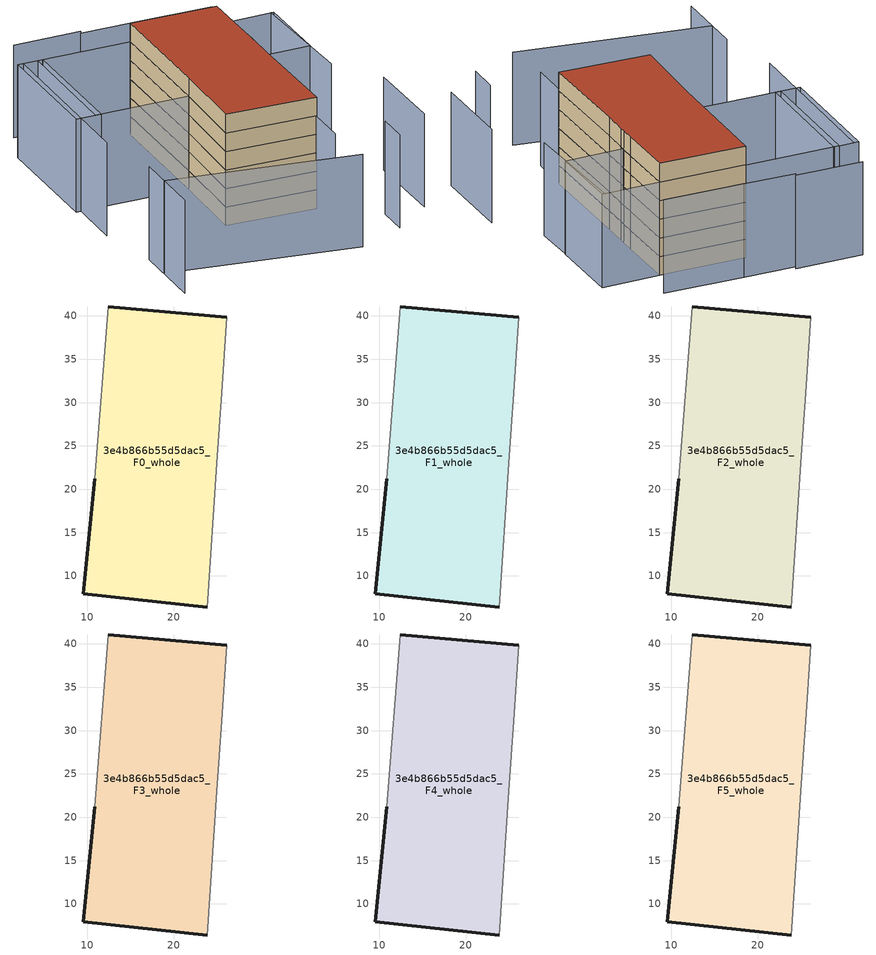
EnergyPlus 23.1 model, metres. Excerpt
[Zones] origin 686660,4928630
3e4b866b55d5dac5_F0_whole
 floor ground (EU_floor_Construction): 26.11,39.85 25.48,30.29 25.27,27.95 25.21,27.07 24.92,22.98 23.85,6.4 9.53,7.93 10.87,21.2 12.42,41.03 z0
 wall outside (EU_wall_Construction): 26.11,39.85 12.42,41.03 / 10.87,21.2 9.53,7.93 23.85,6.4 z0:3
 wall adiabatic (EU_wall_Construction): 12.42,41.03 10.87,21.2 / 23.85,6.4 24.92,22.98 25.21,27.07 25.27,27.95 25.48,30.29 26.11,39.85 z0:3
3e4b866b55d5dac5_F1_whole
 floor to 3e4b866b55d5dac5_F0_whole (EU_floor_Construction): 26.11,39.85 25.48,30.29 25.27,27.95 25.21,27.07 24.92,22.98 23.85,6.4 9.53,7.93 10.87,21.2 12.42,41.03 z3
 wall outside (EU_wall_Construction): 26.11,39.85 12.42,41.03 / 10.87,21.2 9.53,7.93 23.85,6.4 z3:6
 wall adiabatic (EU_wall_Construction): 12.42,41.03 10.87,21.2 / 23.85,6.4 24.92,22.98 25.21,27.07 25.27,27.95 25.48,30.29 26.11,39.85 z3:6
3e4b866b55d5dac5_F2_whole
 floor to 3e4b866b55d5dac5_F1_whole (EU_floor_Construction): 26.11,39.85 25.48,30.29 25.27,27.95 25.21,27.07 24.92,22.98 23.85,6.4 9.53,7.93 10.87,21.2 12.42,41.03 z6
 wall outside (EU_wall_Construction): 26.11,39.85 12.42,41.03 / 10.87,21.2 9.53,7.93 23.85,6.4 z6:9
 wall adiabatic (EU_wall_Construction): 12.42,41.03 10.87,21.2 / 23.85,6.4 24.92,22.98 25.21,27.07 25.27,27.95 25.48,30.29 26.11,39.85 z6:9
3e4b866b55d5dac5_F3_whole
 floor to 3e4b866b55d5dac5_F2_whole (EU_floor_Construction): 26.11,39.85 25.48,30.29 25.27,27.95 25.21,27.07 24.92,22.98 23.85,6.4 9.53,7.93 10.87,21.2 12.42,41.03 z9
 wall outside (EU_wall_Construction): 26.11,39.85 12.42,41.03 / 10.87,21.2 9.53,7.93 23.85,6.4 z9:12
 wall adiabatic (EU_wall_Construction): 12.42,41.03 10.87,21.2 / 23.85,6.4 24.92,22.98 25.21,27.07 25.27,27.95 25.48,30.29 26.11,39.85 z9:12
3e4b866b55d5dac5_F4_whole
 floor to 3e4b866b55d5dac5_F3_whole (EU_floor_Construction): 26.11,39.85 25.48,30.29 25.27,27.95 25.21,27.07 24.92,22.98 23.85,6.4 9.53,7.93 10.87,21.2 12.42,41.03 z12
 wall outside (EU_wall_Construction): 26.11,39.85 12.42,41.03 / 10.87,21.2 9.53,7.93 23.85,6.4 z12:15
 wall adiabatic (EU_wall_Construction): 12.42,41.03 10.87,21.2 / 23.85,6.4 24.92,22.98 25.21,27.07 25.27,27.95 25.48,30.29 26.11,39.85 z12:15
3e4b866b55d5dac5_F5_whole
 floor to 3e4b866b55d5dac5_F4_whole (EU_floor_Construction): 26.11,39.85 25.48,30.29 25.27,27.95 25.21,27.07 24.92,22.98 23.85,6.4 9.53,7.93 10.87,21.2 12.42,41.03 z15
 wall outside (EU_wall_Construction): 26.11,39.85 12.42,41.03 / 10.87,21.2 9.53,7.93 23.85,6.4 z15:18
 wall adiabatic (EU_wall_Construction): 12.42,41.03 10.87,21.2 / 23.85,6.4 24.92,22.98 25.21,27.07 25.27,27.95 25.48,30.29 26.11,39.85 z15:18
 roof outside (EU_roof_Construction): 23.85,6.4 24.92,22.98 25.21,27.07 25.27,27.95 25.48,30.29 26.11,39.85 12.42,41.03 10.87,21.2 9.53,7.93 z18
shading: -5.66,3.69 -6.63,-8.47 / -4.7,42.49 -7.13,13.65 / 34.19,20.3 34.89,39.3 / 28.46,45.23 15.71,46.42 / 15.77,46.42 7.56,47.16 / -6.06,-1.33 23.34,-7.94 / 31.16,-5.12 31.55,-0.08 / 37.67,-0.82 38.61,12.7 / 23.15,-0.16 25.27,27.95 / 7.88,47.67 -2.83,48.49 / -5.5,42.56 -1.52,42.24 / -1.52,42.24 -3.1,22.32 / -3.1,22.32 -7.08,22.63 / -7.08,22.63 -5.5,42.56 / 10.87,21.2 -4.01,22.43 / -4.01,22.43 -2.38,42.31 / -2.38,42.31 12.51,41.09 / 12.51,41.09 10.87,21.2 / 35.31,39.28 34.52,27.07 / 34.52,27.07 25.25,27.67 / 25.25,27.67 26.04,39.88 / 26.04,39.88 35.31,39.28 z0:15
[Building]
EU S2 Campaign: North Axis=0; Terrain=City; Solar Distribution=FullExterior
[Site:Location]
Bologna: Latitude=44.5; Longitude=11.25; Time Zone=1; Elevation=37
[SizingPeriod:WeatherFileDays]
AnnualSizingPeriod: Begin Month=1; Begin Day of Month=1; End Month=12; End Day of Month=31; Day of Week for Start Day=Monday; Use Weather File Daylight Saving Period=No; Use Weather File Rain and Snow Indicators=No
[MATERIAL]
EU_InternalMass_Material: Roughness=MediumRough; Thickness=0.1; Conductivity=1; Density=1800; Specific Heat=900; Thermal Absorptance=0.9; Solar Absorptance=0.7; Visible Absorptance=0.7
[MATERIAL:NOMASS] Roughness=MediumRough; Thermal Absorptance=0.9; Solar Absorptance=0.7; Visible Absorptance=0.7
Name | Thermal Resistance
EU_wall_NoMass | 0.905828
EU_roof_NoMass | 0.37593
EU_floor_NoMass | 0.67114
[CONSTRUCTION]
EU_wall_Construction: EU_wall_NoMass
EU_roof_Construction: EU_roof_NoMass
EU_floor_Construction: EU_floor_NoMass
EU_InternalMass_Construction: EU_InternalMass_Material
[ZONE] Type=1; Multiplier=1; Ceiling Height=autocalculate; Floor Area=autocalculate; Part of Total Floor Area=Yes
Name | Volume
3e4b866b55d5dac5_F0_whole | 1397.98
3e4b866b55d5dac5_F1_whole; 3e4b866b55d5dac5_F2_whole; 3e4b866b55d5dac5_F3_whole; 3e4b866b55d5dac5_F4_whole; 3e4b866b55d5dac5_F5_whole | 1397.97
[INTERNALMASS] Construction=EU_InternalMass_Construction; Surface Area=422.508
Name | Zone or ZoneList
3e4b866b55d5dac5_F0_whole_EU_InternalMass | 3e4b866b55d5dac5_F0_whole
3e4b866b55d5dac5_F1_whole_EU_InternalMass | 3e4b866b55d5dac5_F1_whole
3e4b866b55d5dac5_F2_whole_EU_InternalMass | 3e4b866b55d5dac5_F2_whole
3e4b866b55d5dac5_F3_whole_EU_InternalMass | 3e4b866b55d5dac5_F3_whole
3e4b866b55d5dac5_F4_whole_EU_InternalMass | 3e4b866b55d5dac5_F4_whole
3e4b866b55d5dac5_F5_whole_EU_InternalMass | 3e4b866b55d5dac5_F5_whole
[OTHEREQUIPMENT] Fuel Type=Electricity; Design Level Calculation Method=Watts/Area; Power per Zone Floor Area=1; Fraction Latent=0; Fraction Radiant=0; Fraction Lost=0; Carbon Dioxide Generation Rate=0; EndUse Subcategory=EU_Step8_InternalGains
Name | Zone or ZoneList or Space or SpaceList | Schedule
EU_Step8_InternalGain_3e4b866b55d5dac5_F0_whole_f000 | 3e4b866b55d5dac5_F0_whole | EU_Step8_GainSchedule_3e4b866b55d5dac5_F0_whole_f000
EU_Step8_InternalGain_3e4b866b55d5dac5_F1_whole_f000 | 3e4b866b55d5dac5_F1_whole | EU_Step8_GainSchedule_3e4b866b55d5dac5_F1_whole_f000
EU_Step8_InternalGain_3e4b866b55d5dac5_F2_whole_f000 | 3e4b866b55d5dac5_F2_whole | EU_Step8_GainSchedule_3e4b866b55d5dac5_F2_whole_f000
EU_Step8_InternalGain_3e4b866b55d5dac5_F3_whole_f000 | 3e4b866b55d5dac5_F3_whole | EU_Step8_GainSchedule_3e4b866b55d5dac5_F3_whole_f000
EU_Step8_InternalGain_3e4b866b55d5dac5_F4_whole_f000 | 3e4b866b55d5dac5_F4_whole | EU_Step8_GainSchedule_3e4b866b55d5dac5_F4_whole_f000
EU_Step8_InternalGain_3e4b866b55d5dac5_F5_whole_f000 | 3e4b866b55d5dac5_F5_whole | EU_Step8_GainSchedule_3e4b866b55d5dac5_F5_whole_f000
[ZONEVENTILATION:DESIGNFLOWRATE] Schedule=EU_AlwaysOn; Design Flow Rate Calculation Method=AirChanges/Hour; Air Changes per Hour=0.73129; Ventilation Type=Natural; Fan Pressure Rise=0; Fan Total Efficiency=1; Constant Term Coefficient=1; Temperature Term Coefficient=0; Velocity Term Coefficient=0; Velocity Squared Term Coefficient=0; Minimum Indoor Temperature=-100; Maximum Indoor Temperature=100; Delta Temperature=-100; Minimum Outdoor Temperature=-100; Maximum Outdoor Temperature=100; Maximum Wind Speed=40
Name | Zone or ZoneList or Space or SpaceList
EU_ConstantAir_3e4b866b55d5dac5_F0_whole | 3e4b866b55d5dac5_F0_whole
EU_ConstantAir_3e4b866b55d5dac5_F1_whole | 3e4b866b55d5dac5_F1_whole
EU_ConstantAir_3e4b866b55d5dac5_F2_whole | 3e4b866b55d5dac5_F2_whole
EU_ConstantAir_3e4b866b55d5dac5_F3_whole | 3e4b866b55d5dac5_F3_whole
EU_ConstantAir_3e4b866b55d5dac5_F4_whole | 3e4b866b55d5dac5_F4_whole
EU_ConstantAir_3e4b866b55d5dac5_F5_whole | 3e4b866b55d5dac5_F5_whole
[HVACTEMPLATE:THERMOSTAT] Constant Heating Setpoint=20; Constant Cooling Setpoint=50
EU_HeatOnly_3e4b866b55d5dac5_F0_whole; EU_HeatOnly_3e4b866b55d5dac5_F1_whole; EU_HeatOnly_3e4b866b55d5dac5_F2_whole; EU_HeatOnly_3e4b866b55d5dac5_F3_whole; EU_HeatOnly_3e4b866b55d5dac5_F4_whole; EU_HeatOnly_3e4b866b55d5dac5_F5_whole
[HVACTEMPLATE:ZONE:IDEALLOADSAIRSYSTEM] System Availability Schedule=EU_AlwaysOn; Maximum Heating Supply Air Temperature=50; Minimum Cooling Supply Air Temperature=13; Maximum Heating Supply Air Humidity Ratio=0.0156; Minimum Cooling Supply Air Humidity Ratio=0.0077; Heating Limit=NoLimit; Cooling Limit=NoLimit; Heating Availability Schedule=EU_AlwaysOn; Cooling Availability Schedule=EU_CoolingOff; Dehumidification Control Type=ConstantSensibleHeatRatio; Cooling Sensible Heat Ratio=0.7; Dehumidification Setpoint=60; Humidification Control Type=None; Humidification Setpoint=30; Outdoor Air Method=None; Outdoor Air Flow Rate per Person=0.00944; Outdoor Air Flow Rate per Zone Floor Area=0; Outdoor Air Flow Rate per Zone=0; Demand Controlled Ventilation Type=None; Outdoor Air Economizer Type=NoEconomizer; Heat Recovery Type=None; Sensible Heat Recovery Effectiveness=0.7; Latent Heat Recovery Effectiveness=0.65
Name | Template Thermostat
3e4b866b55d5dac5_F0_whole | EU_HeatOnly_3e4b866b55d5dac5_F0_whole
3e4b866b55d5dac5_F1_whole | EU_HeatOnly_3e4b866b55d5dac5_F1_whole
3e4b866b55d5dac5_F2_whole | EU_HeatOnly_3e4b866b55d5dac5_F2_whole
3e4b866b55d5dac5_F3_whole | EU_HeatOnly_3e4b866b55d5dac5_F3_whole
3e4b866b55d5dac5_F4_whole | EU_HeatOnly_3e4b866b55d5dac5_F4_whole
3e4b866b55d5dac5_F5_whole | EU_HeatOnly_3e4b866b55d5dac5_F5_whole
[SIZING:ZONE] Zone Cooling Design Supply Air Temperature Input Method=SupplyAirTemperature; Zone Cooling Design Supply Air Temperature=13; Zone Heating Design Supply Air Temperature Input Method=SupplyAirTemperature; Zone Heating Design Supply Air Temperature=50; Zone Cooling Design Supply Air Humidity Ratio=0.008; Zone Heating Design Supply Air Humidity Ratio=0.008; Cooling Design Air Flow Method=DesignDay; Cooling Design Air Flow Rate=0; Cooling Minimum Air Flow per Zone Floor Area=0.000762; Cooling Minimum Air Flow=0; Cooling Minimum Air Flow Fraction=0.2; Heating Design Air Flow Method=DesignDay; Heating Design Air Flow Rate=0; Heating Maximum Air Flow per Zone Floor Area=0.002032; Heating Maximum Air Flow=0.141576; Heating Maximum Air Flow Fraction=0.3; Account for Dedicated Outdoor Air System=No; Dedicated Outdoor Air System Control Strategy=NeutralSupplyAir; Dedicated Outdoor Air Low Setpoint Temperature for Design=autosize; Dedicated Outdoor Air High Setpoint Temperature for Design=autosize; Zone Load Sizing Method=Sensible Load Only No Latent Load; Zone Latent Cooling Design Supply Air Humidity Ratio Input Method=HumidityRatioDifference; Zone Cooling Design Supply Air Humidity Ratio Difference=0.005; Zone Latent Heating Design Supply Air Humidity Ratio Input Method=HumidityRatioDifference; Zone Humidification Design Supply Air Humidity Ratio Difference=0.005
3e4b866b55d5dac5_F0_whole; 3e4b866b55d5dac5_F1_whole; 3e4b866b55d5dac5_F2_whole; 3e4b866b55d5dac5_F3_whole; 3e4b866b55d5dac5_F4_whole; 3e4b866b55d5dac5_F5_whole
[SCHEDULE:CONSTANT]
Name | Hourly Value
EU_AlwaysOn | 1
EU_CoolingOff | 0
[SCHEDULE:FILE] Column Number=1; Rows to Skip at Top=0; Number of Hours of Data=8760; Column Separator=Comma; Interpolate to Timestep=No; Minutes per Item=60; Adjust Schedule for Daylight Savings=Yes
Name | File
EU_Step8_GainSchedule_3e4b866b55d5dac5_F0_whole_f000 | ../../schedules/3e4b866b55d5dac5/3e4b866b55d5dac5_F0_whole_f000_gain.csv
EU_Step8_GainSchedule_3e4b866b55d5dac5_F1_whole_f000 | ../../schedules/3e4b866b55d5dac5/3e4b866b55d5dac5_F1_whole_f000_gain.csv
EU_Step8_GainSchedule_3e4b866b55d5dac5_F2_whole_f000 | ../../schedules/3e4b866b55d5dac5/3e4b866b55d5dac5_F2_whole_f000_gain.csv
EU_Step8_GainSchedule_3e4b866b55d5dac5_F3_whole_f000 | ../../schedules/3e4b866b55d5dac5/3e4b866b55d5dac5_F3_whole_f000_gain.csv
EU_Step8_GainSchedule_3e4b866b55d5dac5_F4_whole_f000 | ../../schedules/3e4b866b55d5dac5/3e4b866b55d5dac5_F4_whole_f000_gain.csv
EU_Step8_GainSchedule_3e4b866b55d5dac5_F5_whole_f000 | ../../schedules/3e4b866b55d5dac5/3e4b866b55d5dac5_F5_whole_f000_gain.csv
